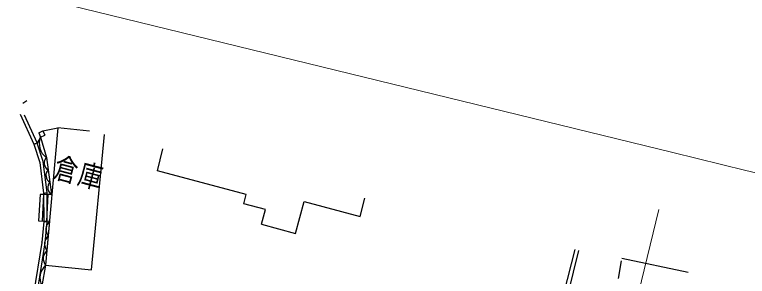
# Model space of a CAD drawing. Units: millimetres at full size, sheet at 1:1000; details may follow other scales. Extents: x 40000 to 680000, y 20000 to 380000.
# Drawn here: x 138302 to 200705, y 307805 to 330068 of the extents above; entities that cross this region are included whole.
import ezdxf
from ezdxf.enums import TextEntityAlignment as Align

# ---------------------------------------------------------------- set-up
doc = ezdxf.new("R2010")
doc.units = ezdxf.units.MM
doc.header["$LTSCALE"] = 1000
doc.layers.add('M-BGD', color=7, linetype='Continuous', lineweight=25)
doc.layers.add('M-STR-HTXT', color=7, linetype='Continuous', lineweight=13)
doc.styles.add('ＭＳ ゴシック', font='')
doc.styles.get('ＭＳ ゴシック').set_extended_font_data('MS Gothic')

msp = doc.modelspace()

# ---------------------------------------------------------------- linework, layer by layer
at = {"layer": 'M-BGD'}
for p, q in [((139013, 322547), (139347, 322767)), ((138761, 321616), (139935, 319037)), ((140208, 319162), (139132, 321525)), ((140348, 320022), (140716, 320179)), ((140716, 320179), (141993, 320430)), ((140716, 320179), (140871, 319813)), ((141993, 320430), (140942, 308751)), ((144688, 320169), (141993, 320430)), ((140503, 319657), (140214, 319147)), ((140348, 320022), (140503, 319657)), ((140503, 319657), (140871, 319813)), ((140503, 319657), (141001, 317907)), ((144837, 308372), (145955, 319860)), ((139930, 319052), (140446, 317500)), ((139935, 319037), (140208, 319162)), ((140050, 319087), (140094, 319112)), ((140740, 317566), (140214, 319147)), ((150455, 316780), (150933, 318645)), ((140337, 317800), (140345, 317804)), ((141001, 317907), (141446, 314770)), ((140446, 317500), (140762, 314894)), ((141060, 314930), (140740, 317566)), ((158032, 314754), (150455, 316780)), ((140462, 314781), (140344, 312537)), ((141483, 314769), (140462, 314781)), ((140762, 314766), (140644, 312521)), ((140761, 314911), (140776, 312462)), ((140762, 314894), (141060, 314930)), ((141133, 314776), (141015, 312508)), ((141076, 312464), (141061, 314913)), ((157825, 313981), (158032, 314754)), ((159661, 313489), (157825, 313981)), ((162234, 311454), (162962, 314172)), ((162962, 314172), (167725, 312896)), ((167725, 312896), (168140, 314446)), ((159324, 312234), (159661, 313489)), ((140344, 312537), (141282, 312488)), ((140777, 312477), (140617, 310694)), ((140776, 312462), (141076, 312464)), ((140915, 310656), (141076, 312450)), ((141282, 312488), (140942, 308751)), ((159324, 312234), (162234, 311454)), ((140617, 310694), (139645, 304761)), ((139941, 304713), (140915, 310656)), ((140604, 310725), (140621, 310735)), ((186018, 310083), (182373, 295933)), ((186332, 310006), (182717, 295542)), ((189969, 309119), (189696, 307611)), ((195670, 308135), (190007, 309330)), ((140280, 308668), (140286, 308671)), ((140942, 308751), (140621, 306994)), ((140942, 308751), (144837, 308372))]:
    msp.add_line(p, q, dxfattribs=at)
for centre, radius, start, end in [((141900, 319108), 1501, 158.56328, 233.16056), ((141502, 317445), 682, 137.32322, 238.85094), ((141650, 316399), 682, 137.32322, 238.85094), ((141799, 315353), 682, 137.32322, 238.85094), ((141849, 311808), 885, 129.81327, 219.77792), ((141735, 310563), 885, 129.81327, 219.77792), ((141622, 309317), 885, 129.81327, 219.77792), ((141924, 307664), 1465, 132.07852, 207.20426)]:
    msp.add_arc(centre, radius, start, end, dxfattribs=at)
at = {"layer": 'M-STR-HTXT'}
for p, q in [((129780, 334101), (194356, 318342)), ((186059, 284340), (193171, 313484))]:
    msp.add_line(p, q, dxfattribs=at)
msp.add_lwpolyline([(194356, 318342), (196430, 317830), (198504, 317321), (200578, 316815), (202654, 316315), (204732, 315823), (206812, 315339), (208895, 314867), (210980, 314408), (213069, 313964), (215161, 313537), (217257, 313129), (219357, 312741), (221461, 312376), (223570, 312036), (225682, 311722), (227798, 311437), (229246, 311259)], dxfattribs=at)

# ---------------------------------------------------------------- texts
at = {"layer": 'M-BGD', "style": 'ＭＳ ゴシック', "width": 0.8}
for s, p in [('倉', (141340, 315730)), ('庫', (143419, 315181))]:
    msp.add_text(s, height=1833, rotation=345.191, dxfattribs=at).set_placement(p, align=Align.BOTTOM_LEFT)

doc.saveas('drawing.dxf')
